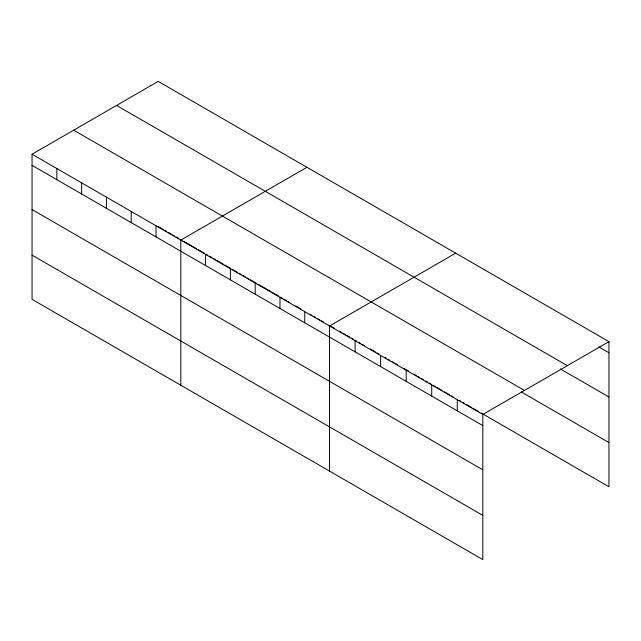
<?xml version="1.0" encoding="UTF-8"?>
<svg xmlns="http://www.w3.org/2000/svg" width="641" height="641" viewBox="0 0 641 641"><rect width="100%" height="100%" fill="white"/><g stroke="black" fill="none" stroke-linecap="round" stroke-linejoin="round"><path stroke-width="0.96" d="M32.05 154.217L482.817 414.463L482.817 559.601L32.05 299.355L32.05 154.217L158.183 81.399L608.95 341.645L608.95 486.783L481.231 413.044M306.935 167.277L180.802 240.103L180.802 385.241M455.687 253.155L329.554 325.981L329.554 471.119M482.817 414.463L608.95 341.645M598.734 346.877L608.95 352.782M116.558 105.428L567.325 365.674M560.418 368.984L608.95 397.003M73.675 130.187L524.442 390.433M521.253 391.931L608.95 442.562M158.183 226.537L163.311 229.494M165.025 230.48L166.732 231.473M168.439 232.459L171.011 233.941M172.717 234.927L174.424 235.912M176.139 236.898L178.703 238.38M180.409 239.365L182.124 240.351M183.831 241.345L196.651 248.748M198.365 249.734L204.351 253.187M206.057 254.173L207.764 255.158M209.479 256.152L212.043 257.626M213.749 258.619L215.464 259.605M217.171 260.591L223.156 264.044M224.863 265.029L229.999 267.994M232.563 269.476L237.691 272.433M239.397 273.427L241.112 274.412M242.819 275.398L245.383 276.88M247.089 277.865L248.804 278.851M250.511 279.837L256.496 283.298M258.211 284.284L271.031 291.687M272.737 292.673L278.723 296.126M280.438 297.12L282.144 298.105M283.851 299.091L286.423 300.573M288.13 301.558L289.836 302.544M295.822 305.997L300.95 308.962M310.356 314.394L312.063 315.38M313.778 316.366L315.484 317.351M318.048 318.833L319.763 319.819M321.47 320.804L323.176 321.798M329.162 325.251L330.876 326.237M331.726 326.734L334.29 328.208M339.426 331.173L341.99 332.655M343.696 333.64L345.411 334.626M347.118 335.612L349.682 337.094M351.388 338.079L353.103 339.073M354.81 340.059L356.524 341.044M359.088 342.526L360.795 343.512M362.502 344.497L364.216 345.483M370.202 348.944L375.33 351.901M377.036 352.887L378.751 353.88M384.736 357.333L386.443 358.319M388.15 359.305L389.864 360.29M392.428 361.772L394.135 362.758M395.85 363.751L397.556 364.737M403.542 368.19L405.248 369.176M406.106 369.673L408.67 371.155M413.798 374.112L416.362 375.594M418.076 376.579L419.783 377.565M421.49 378.559L423.204 379.544M425.768 381.026L427.475 382.012M429.19 382.998L430.896 383.983M433.46 385.465L435.175 386.451M436.882 387.436L442.01 390.401M444.574 391.883L449.702 394.84M451.416 395.834L453.123 396.819M459.092 400.264L460.799 401.25M462.498 402.228L464.204 403.213M466.76 404.687L471.864 407.636M473.571 408.621L478.675 411.57M32.05 165.354L482.817 425.6M32.05 209.575L482.817 469.821M32.05 255.134L482.817 515.38M457.273 399.72L457.273 410.857M431.73 384.969L431.73 396.106M406.186 370.226L406.186 381.363M380.642 355.475L380.642 366.612M355.098 340.732L355.098 351.861M304.763 311.67L304.763 322.8M279.973 297.352L279.973 308.489M255.182 283.042L255.182 294.179M230.383 268.723L230.383 279.861M205.593 254.413L205.593 265.55M156.011 225.784L156.011 236.922M131.221 211.474L131.221 222.611M106.43 197.156L106.43 208.293M81.631 182.845L81.631 193.983M56.841 168.535L56.841 179.664"/></g></svg>
